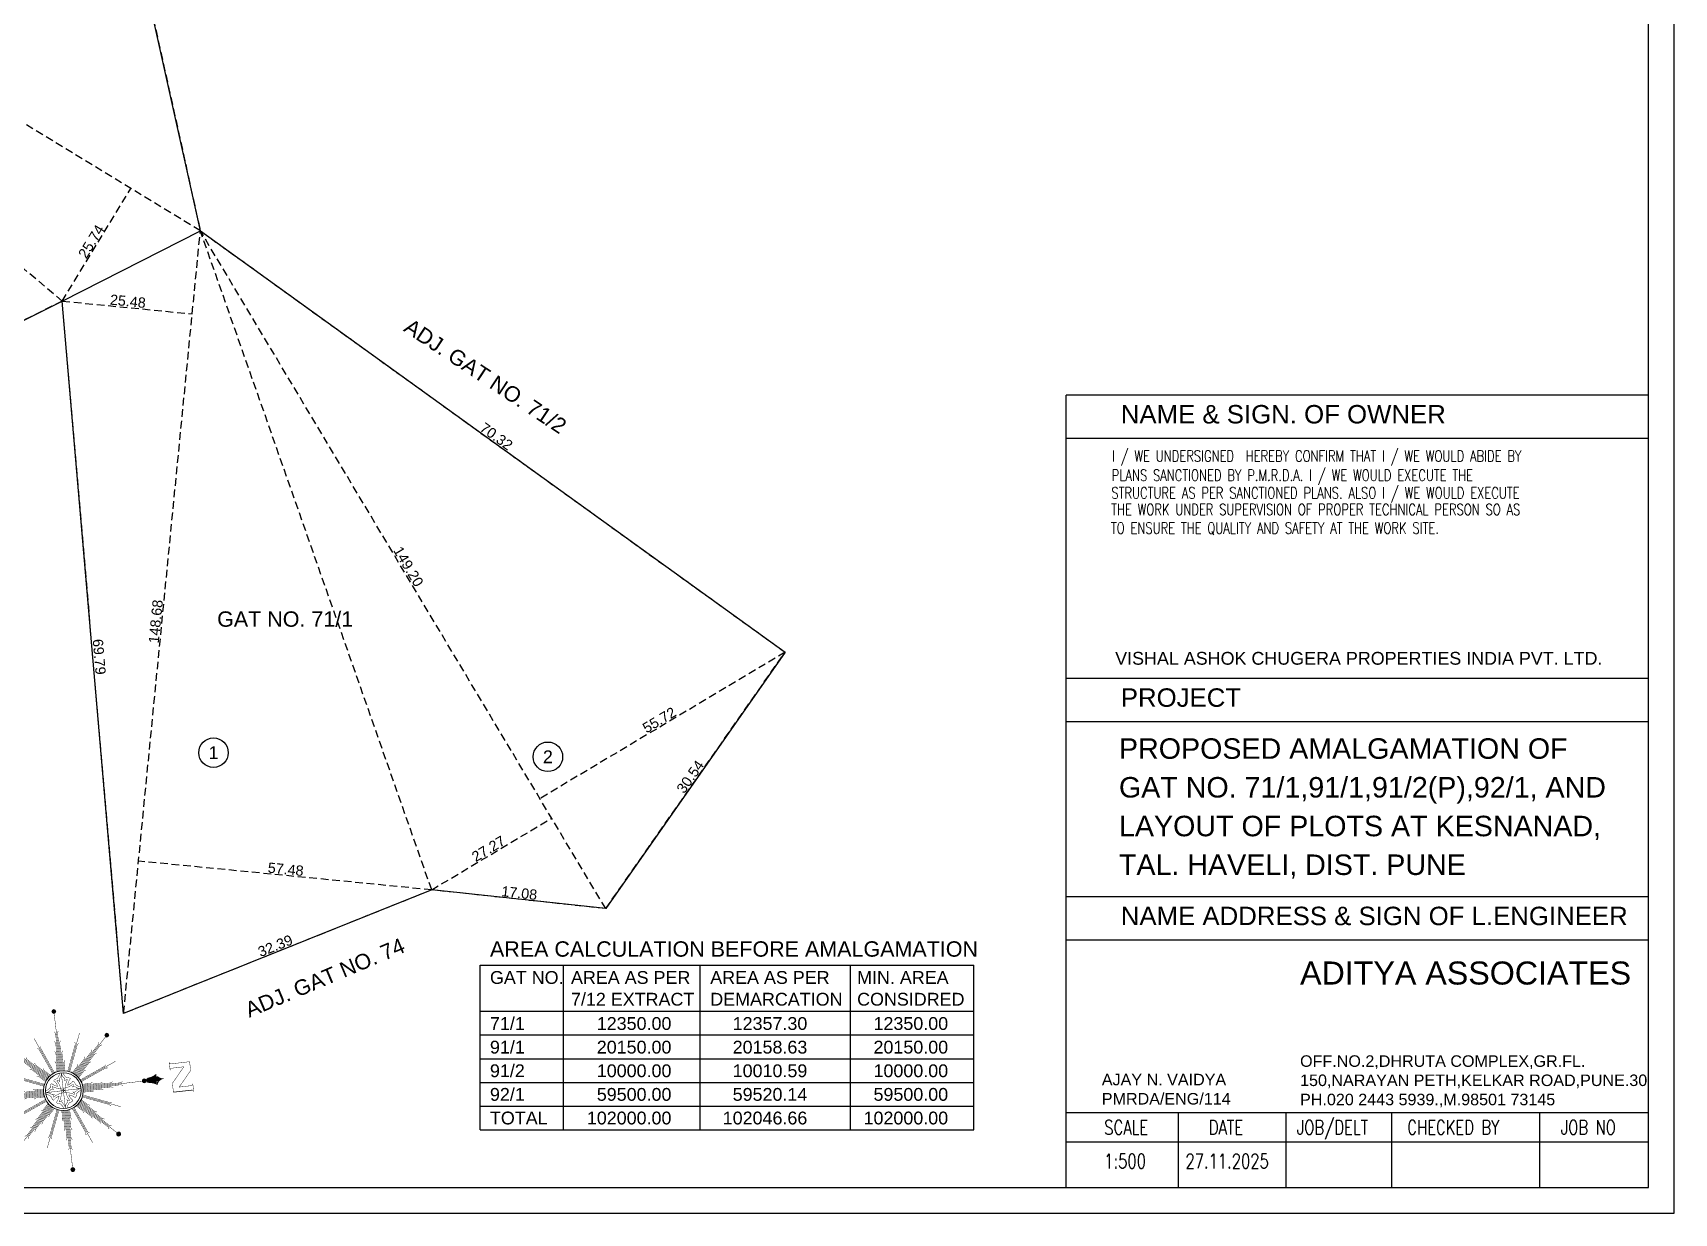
# Model space of a CAD drawing. Header units: millimetres. Extents: x 9625 to 10808, y -1607 to -1252.
# Drawn here: x 9910.2 to 10070.4, y -1607.2 to -1492 of the extents above; entities that cross this region are included whole.
import ezdxf
from ezdxf.enums import TextEntityAlignment as Align

# ---------------------------------------------------------------- set-up
doc = ezdxf.new("R2010")
doc.units = ezdxf.units.MM
doc.header["$LTSCALE"] = 3
doc.header["$MEASUREMENT"] = 0
doc.header["$PDMODE"] = 35
doc.header["$PDSIZE"] = 1
doc.linetypes.add('HIDDEN', pattern=[0.375, 0.25, -0.125])
doc.layers.get('Defpoints').update_dxf_attribs({"linetype": 'HIDDEN'})
for name, color, linetype in [('2MM', 2, 'Continuous'), ('DIM', 8, 'HIDDEN'), ('Text', 3, 'Continuous'), ('TEXT-1', 3, 'Continuous'), ('WALL', 6, 'Continuous')]:
    doc.layers.add(name, color=color, linetype=linetype)
doc.layers.add('North', color=7, linetype='Continuous', lineweight=18)
doc.styles.add('ARIAL', font='arial.ttf')
doc.styles.add('ROMANS', font='romans__.ttf', dxfattribs={"width": 0.75})
doc.styles.get("Standard").update_dxf_attribs({"font": 'arial.ttf'})
doc.dimstyles.new('ISO-25', dxfattribs={"dimtxt": 1, "dimasz": 1, "dimexe": 0, "dimexo": 0, "dimgap": 0.1, "dimtad": 1, "dimzin": 0, "dimdsep": 46, "dimtxsty": 'Standard', "dimblk": 'NONE', "dimcen": 2.5, "dimse1": 1, "dimse2": 1, "dimclrd": 256, "dimclre": 256, "dimclrt": 3, "dimadec": 0, "dimazin": 0, "dimtfac": 1, "dimtmove": 0, "dimatfit": 3, "dimfxl": 1, "dimarcsym": 0})

# ---------------------------------------------------------------- blocks, each defined once
blk = doc.blocks.new('A$C299C5A19')
at = {"layer": 'North', "ltscale": 10}
blk.add_hatch(color=7, dxfattribs=at).paths.add_polyline_path([(2.545, 5.93, -0.301391), (2.649, 5.888, -0.350825), (2.657, 6.004, 0.189261), (2.726, 6.179), (2.726, 5.58, 0.001053), (2.726, 5.58, -0.396433), (2.642, 5.659, 0.143428)])
h = blk.add_hatch(color=7, dxfattribs=at)
edge = h.paths.add_edge_path()
edge.add_ellipse((2.982, 6.179), major_axis=(0, 0.256), ratio=1, start_angle=89.9999, end_angle=132.8683)
edge.add_ellipse((2.726, 5.941), major_axis=(0, 0.0933), ratio=1, start_angle=235.5399, end_angle=312.8682, ccw=False)
edge.add_ellipse((2.886, 5.831), major_axis=(0, 0.101), ratio=1, start_angle=348.4505, end_angle=415.5396, ccw=False)
edge.add_ellipse((3.321, 5.629), major_axis=(0, 0.513), ratio=1, start_angle=414.036, end_angle=446.6846)
edge.add_ellipse((2.726, 5.663), major_axis=(0, 0.0837), ratio=1, start_angle=179.9999, end_angle=266.6843, ccw=False)
edge.add_line((2.726, 5.58), (2.726, 6.179))
h = blk.add_hatch(color=7, dxfattribs=at)
edge = h.paths.add_edge_path()
edge.add_ellipse((2.726, 5.516), major_axis=(0, 0.064), ratio=1, start_angle=0, end_angle=360, ccw=False)
h = blk.add_hatch(color=7, dxfattribs=at)
edge = h.paths.add_edge_path()
edge.add_ellipse((1.062, 4.453), major_axis=(0, 0.064), ratio=1, start_angle=0, end_angle=360, ccw=False)
h = blk.add_hatch(color=7, dxfattribs=at)
edge = h.paths.add_edge_path()
edge.add_ellipse((4.389, 4.453), major_axis=(0, 0.064), ratio=1, start_angle=0, end_angle=360, ccw=False)
h = blk.add_hatch(color=7, dxfattribs=at)
edge = h.paths.add_edge_path()
edge.add_ellipse((0.064, 2.79), major_axis=(0, 0.064), ratio=1, start_angle=0, end_angle=360, ccw=False)
h = blk.add_hatch(color=7, dxfattribs=at)
edge = h.paths.add_edge_path()
edge.add_ellipse((5.388, 2.79), major_axis=(0, 0.064), ratio=1, start_angle=0, end_angle=360, ccw=False)
h = blk.add_hatch(color=7, dxfattribs=at)
edge = h.paths.add_edge_path()
edge.add_ellipse((1.017, 1.081), major_axis=(0, 0.064), ratio=1, start_angle=0, end_angle=360, ccw=False)
h = blk.add_hatch(color=7, dxfattribs=at)
edge = h.paths.add_edge_path()
edge.add_ellipse((4.389, 1.126), major_axis=(0, 0.064), ratio=1, start_angle=0, end_angle=360, ccw=False)
h = blk.add_hatch(color=7, dxfattribs=at)
edge = h.paths.add_edge_path()
edge.add_ellipse((2.726, 0.064), major_axis=(0, 0.064), ratio=1, start_angle=0, end_angle=360, ccw=False)
at = {"layer": 'North', "color": 7, "ltscale": 10, "extrusion": (0, 0, -1)}
blk.add_line((3.216, 6.434, 4.941), (3.216, 7.045, 4.941), dxfattribs=at)
at = {"layer": 'North', "color": 7, "ltscale": 10, "const_width": 0.0132, "elevation": 4.941}
blk.add_lwpolyline([(2.566, 7.091), (2.268, 7.091), (2.268, 6.476, -0.414214), (2.205, 6.412), (2.478, 6.412, -0.414214), (2.414, 6.476), (2.414, 6.882), (2.918, 6.434), (3.216, 6.434), (3.216, 7.045, -0.414214), (3.279, 7.109), (3.006, 7.109, -0.414214), (3.07, 7.045), (3.07, 6.644)], format="xyb", close=True, dxfattribs=at)
at = {"layer": 'North', "color": 7, "ltscale": 10, "extrusion": (0, 0, -1), "const_width": 0.0133, "elevation": -4.941}
for points in [[(-2.726, 6.179, 0.189261), (-2.657, 6.004, -0.350824), (-2.649, 5.888, -0.30139), (-2.545, 5.93, 0.143428), (-2.642, 5.659, -0.397364), (-2.726, 5.58), (-2.726, 6.179)], [(-2.726, 6.179, -0.189261), (-2.794, 6.004, 0.350824), (-2.803, 5.888, 0.30139), (-2.906, 5.93, -0.143428), (-2.809, 5.659, 0.397364), (-2.726, 5.58), (-2.726, 6.179)], [(-2.131, 2.856, -0.189261), (-2.256, 2.907, 0.095749), (-2.307, 2.939, 0.223065), (-2.359, 3.072, -0.135715), (-2.565, 2.953, -0.13637), (-2.443, 3.155, 0.225953), (-2.577, 3.208, 0.095749), (-2.609, 3.26, -0.18926), (-2.659, 3.385)], [(-2.726, 3.389, 0.189261), (-2.657, 3.215, -0.350824), (-2.649, 3.098, -0.30139), (-2.545, 3.14, 0.143428), (-2.642, 2.869, -0.397364), (-2.726, 2.79), (-2.726, 3.389)], [(-2.726, 3.389, -0.189261), (-2.794, 3.215, 0.350824), (-2.803, 3.098, 0.30139), (-2.906, 3.14, -0.143428), (-2.809, 2.869, 0.397364), (-2.726, 2.79), (-2.726, 3.389)], [(-2.792, 3.385, -0.189261), (-2.843, 3.26, 0.095749), (-2.875, 3.208, 0.223065), (-3.008, 3.156, -0.135715), (-2.889, 2.95, -0.13637), (-3.091, 3.073, 0.225953), (-3.144, 2.939, 0.095749), (-3.196, 2.907, -0.18926), (-3.321, 2.856)], [(-2.127, 2.79, -0.189261), (-2.301, 2.858, 0.350824), (-2.417, 2.867, 0.30139), (-2.376, 2.97, -0.143428), (-2.647, 2.873, 0.397364), (-2.726, 2.79), (-2.127, 2.79)], [(-2.127, 2.79, 0.189261), (-2.301, 2.721, -0.350824), (-2.417, 2.713, -0.30139), (-2.376, 2.609, 0.143428), (-2.647, 2.706, -0.397364), (-2.726, 2.79), (-2.127, 2.79)], [(-2.726, 2.191, -0.189261), (-2.657, 2.365, 0.350824), (-2.649, 2.481, 0.30139), (-2.545, 2.44, -0.143428), (-2.642, 2.711, 0.397364), (-2.726, 2.79), (-2.726, 2.191)], [(-3.325, 2.79, 0.189261), (-3.151, 2.858, -0.350824), (-3.034, 2.867, -0.30139), (-3.076, 2.97, 0.143428), (-2.805, 2.873, -0.397364), (-2.726, 2.79), (-3.325, 2.79)], [(-3.325, 2.79, -0.189261), (-3.151, 2.721, 0.350824), (-3.034, 2.713, 0.30139), (-3.076, 2.609, -0.143428), (-2.805, 2.706, 0.397364), (-2.726, 2.79), (-3.325, 2.79)], [(-2.726, 2.191, 0.189261), (-2.794, 2.365, -0.350824), (-2.803, 2.481, -0.30139), (-2.906, 2.44, 0.143428), (-2.809, 2.711, -0.397364), (-2.726, 2.79), (-2.726, 2.191)], [(-2.659, 2.195, -0.189261), (-2.609, 2.32, 0.095749), (-2.577, 2.371, 0.223065), (-2.444, 2.423, -0.135715), (-2.563, 2.629, -0.13637), (-2.361, 2.507, 0.225953), (-2.307, 2.641, 0.095749), (-2.256, 2.673, -0.18926), (-2.131, 2.723)], [(-3.321, 2.723, -0.189261), (-3.196, 2.673, 0.095749), (-3.144, 2.641, 0.223065), (-3.092, 2.508, -0.135715), (-2.886, 2.627, -0.13637), (-3.009, 2.425, 0.225953), (-2.875, 2.371, 0.095749), (-2.843, 2.32, -0.18926), (-2.792, 2.195)]]:
    blk.add_lwpolyline(points, format="xyb", dxfattribs=at)
for points in [[(-2.726, 3.455), (-2.726, 5.452)], [(-2.255, 3.26), (-1.062, 4.453)], [(-2.471, 3.405), (-1.962, 4.634)], [(-2.659, 3.452), (-2.659, 4.387), (-2.626, 4.453)], [(-2.693, 3.454), (-2.693, 4.72), (-2.659, 4.786)], [(-2.759, 3.454), (-2.759, 4.72), (-2.792, 4.786)], [(-2.792, 3.452), (-2.792, 4.387), (-2.826, 4.453)], [(-2.981, 3.405), (-3.49, 4.634)], [(-3.196, 3.26), (-4.389, 4.453)], [(-2.232, 3.236), (-1.338, 4.131), (-1.267, 4.154)], [(-2.279, 3.283), (-1.385, 4.178), (-1.361, 4.249)], [(-2.211, 3.211), (-1.549, 3.872), (-1.479, 3.896)], [(-2.305, 3.305), (-1.644, 3.966), (-1.62, 4.037)], [(-2.441, 3.391), (-2.084, 4.253), (-2.028, 4.301)], [(-2.502, 3.417), (-2.145, 4.278), (-2.151, 4.352)], [(-2.626, 3.448), (-2.626, 4.054), (-2.593, 4.121)], [(-2.826, 3.448), (-2.826, 4.054), (-2.859, 4.121)], [(-2.949, 3.417), (-3.306, 4.278), (-3.301, 4.352)], [(-3.011, 3.391), (-3.368, 4.253), (-3.424, 4.301)], [(-3.147, 3.305), (-3.808, 3.966), (-3.832, 4.037)], [(-3.172, 3.283), (-4.067, 4.178), (-4.09, 4.249)], [(-3.219, 3.236), (-4.114, 4.131), (-4.185, 4.154)], [(-3.241, 3.211), (-3.902, 3.872), (-3.973, 3.896)], [(-2.111, 3.044), (-0.881, 3.554)], [(-2.099, 3.013), (-1.238, 3.37), (-1.163, 3.365)], [(-2.125, 3.075), (-1.263, 3.432), (-1.214, 3.488)], [(-2.19, 3.184), (-1.761, 3.613), (-1.691, 3.637)], [(-2.331, 3.326), (-1.902, 3.754), (-1.879, 3.825)], [(-2.171, 3.157), (-1.973, 3.355), (-1.902, 3.378)], [(-2.359, 3.345), (-2.161, 3.543), (-2.138, 3.613)], [(-2.593, 3.442), (-2.593, 3.721), (-2.559, 3.788)], [(-2.859, 3.442), (-2.859, 3.721), (-2.892, 3.788)], [(-3.093, 3.345), (-3.291, 3.543), (-3.314, 3.613)], [(-3.12, 3.326), (-3.549, 3.754), (-3.573, 3.825)], [(-3.262, 3.184), (-3.69, 3.613), (-3.761, 3.637)], [(-3.281, 3.157), (-3.479, 3.355), (-3.549, 3.378)], [(-3.327, 3.075), (-4.189, 3.432), (-4.237, 3.488)], [(-3.341, 3.044), (-4.57, 3.554)], [(-3.353, 3.013), (-4.214, 3.37), (-4.288, 3.365)], [(-2.06, 2.79), (-0.064, 2.79)], [(-2.061, 2.823), (-0.796, 2.823), (-0.729, 2.856)], [(-2.061, 2.757), (-0.796, 2.757), (-0.729, 2.723)], [(-2.064, 2.856), (-1.129, 2.856), (-1.062, 2.89)], [(-2.068, 2.89), (-1.461, 2.89), (-1.395, 2.923)], [(-2.074, 2.923), (-1.794, 2.923), (-1.728, 2.956)], [(-3.378, 2.923), (-3.657, 2.923), (-3.724, 2.956)], [(-3.384, 2.89), (-3.99, 2.89), (-4.057, 2.923)], [(-3.388, 2.856), (-4.323, 2.856), (-4.389, 2.89)], [(-3.39, 2.823), (-4.656, 2.823), (-4.722, 2.856)], [(-3.39, 2.757), (-4.656, 2.757), (-4.722, 2.723)], [(-3.391, 2.79), (-5.388, 2.79)], [(-2.111, 2.535), (-0.881, 2.026)], [(-2.255, 2.319), (-1.062, 1.126)], [(-2.064, 2.723), (-1.129, 2.723), (-1.062, 2.69)], [(-2.099, 2.566), (-1.238, 2.209), (-1.163, 2.215)], [(-2.125, 2.505), (-1.263, 2.148), (-1.214, 2.092)], [(-2.232, 2.343), (-1.338, 1.449), (-1.267, 1.425)], [(-2.279, 2.296), (-1.385, 1.402), (-1.361, 1.331)], [(-2.068, 2.69), (-1.461, 2.69), (-1.395, 2.657)], [(-2.211, 2.369), (-1.549, 1.708), (-1.479, 1.684)], [(-2.305, 2.275), (-1.644, 1.613), (-1.62, 1.543)], [(-2.19, 2.395), (-1.761, 1.966), (-1.691, 1.943)], [(-2.074, 2.657), (-1.794, 2.657), (-1.728, 2.623)], [(-2.331, 2.254), (-1.902, 1.825), (-1.879, 1.755)], [(-2.171, 2.423), (-1.973, 2.225), (-1.902, 2.202)], [(-2.359, 2.235), (-2.161, 2.037), (-2.138, 1.966)], [(-3.093, 2.235), (-3.291, 2.037), (-3.314, 1.966)], [(-3.12, 2.254), (-3.549, 1.825), (-3.573, 1.755)], [(-3.147, 2.275), (-3.808, 1.613), (-3.832, 1.543)], [(-3.172, 2.296), (-4.067, 1.402), (-4.09, 1.331)], [(-3.196, 2.319), (-4.389, 1.126)], [(-3.219, 2.343), (-4.114, 1.449), (-4.185, 1.425)], [(-3.241, 2.369), (-3.902, 1.708), (-3.973, 1.684)], [(-3.262, 2.395), (-3.69, 1.966), (-3.761, 1.943)], [(-3.281, 2.423), (-3.479, 2.225), (-3.549, 2.202)], [(-3.327, 2.505), (-4.189, 2.148), (-4.237, 2.092)], [(-3.341, 2.535), (-4.57, 2.026)], [(-3.353, 2.566), (-4.214, 2.209), (-4.288, 2.215)], [(-3.378, 2.657), (-3.657, 2.657), (-3.724, 2.623)], [(-3.384, 2.69), (-3.99, 2.69), (-4.057, 2.657)], [(-3.388, 2.723), (-4.323, 2.723), (-4.389, 2.69)], [(-2.471, 2.175), (-1.962, 0.945)], [(-2.441, 2.189), (-2.084, 1.327), (-2.028, 1.278)], [(-2.502, 2.163), (-2.145, 1.302), (-2.151, 1.227)], [(-2.593, 2.138), (-2.593, 1.858), (-2.559, 1.792)], [(-2.626, 2.132), (-2.626, 1.525), (-2.593, 1.459)], [(-2.659, 2.128), (-2.659, 1.193), (-2.626, 1.126)], [(-2.693, 2.125), (-2.693, 0.86), (-2.659, 0.793)], [(-2.726, 2.124), (-2.726, 0.128)], [(-2.759, 2.125), (-2.759, 0.86), (-2.792, 0.793)], [(-2.792, 2.128), (-2.792, 1.193), (-2.826, 1.126)], [(-2.826, 2.132), (-2.826, 1.525), (-2.859, 1.459)], [(-2.859, 2.138), (-2.859, 1.858), (-2.892, 1.792)], [(-2.949, 2.163), (-3.306, 1.302), (-3.301, 1.227)], [(-2.981, 2.175), (-3.49, 0.945)], [(-3.011, 2.189), (-3.368, 1.327), (-3.424, 1.278)]]:
    blk.add_lwpolyline(points, dxfattribs=at)
at = {"layer": 'North', "color": 7, "ltscale": 10, "extrusion": (0, 0, -1)}
for centre, radius in [((-2.726, 5.516, -4.941), 0.064), ((-1.062, 4.453, -4.941), 0.064), ((-4.389, 4.453, -4.941), 0.064), ((-2.726, 2.79, -4.941), 0.665), ((-2.726, 2.79, -4.941), 0.599), ((-0.064, 2.79, -4.941), 0.064), ((-5.388, 2.79, -4.941), 0.064), ((-1.017, 1.081, -4.941), 0.064), ((-4.389, 1.126, -4.941), 0.064), ((-2.726, 0.064, -4.941), 0.064)]:
    blk.add_circle(centre, radius, dxfattribs=at)
blk = doc.blocks.new('*D1792')
at = {"layer": 'Defpoints', "color": 0}
for p in [(9913.12, -1518.2), (9896.26, -1526.61), (9896.26, -1526.61)]:
    blk.add_point(p, dxfattribs=at)
at = {"layer": 'DIM', "lineweight": -2}
blk.add_line((9913.12, -1518.2), (9896.26, -1526.61), dxfattribs=at)
at = {"layer": 'DIM', "color": 3, "insert": (9904.42, -1521.86), "char_height": 1, "attachment_point": 5, "rotation": 26.5134}
blk.add_mtext('18.84', dxfattribs=at)
blk = doc.blocks.new('_None')
blk = doc.blocks.new('*D1791')
at = {"layer": 'Defpoints', "color": 0}
for p in [(9913.12, -1518.2), (9913.12, -1518.2), (9919.1, -1587.73)]:
    blk.add_point(p, dxfattribs=at)
at = {"layer": 'DIM', "lineweight": -2}
blk.add_line((9919.1, -1587.73), (9913.12, -1518.2), dxfattribs=at)
at = {"layer": 'DIM', "color": 3, "insert": (9916.72, -1552.92), "char_height": 1, "attachment_point": 5, "rotation": 274.9166}
blk.add_mtext('69.79', dxfattribs=at)
blk = doc.blocks.new('*D1790')
at = {"layer": 'Defpoints', "color": 0}
for p in [(9949.16, -1575.67), (9919.1, -1587.73), (9919.1, -1587.73)]:
    blk.add_point(p, dxfattribs=at)
at = {"layer": 'DIM', "lineweight": -2}
blk.add_line((9949.16, -1575.67), (9919.1, -1587.73), dxfattribs=at)
at = {"layer": 'DIM', "color": 3, "insert": (9933.9, -1581.13), "char_height": 1, "attachment_point": 5, "rotation": 21.865}
blk.add_mtext('32.39', dxfattribs=at)
blk = doc.blocks.new('*D1789')
at = {"layer": 'Defpoints', "color": 0}
for p in [(9949.16, -1575.67), (9949.16, -1575.67), (9966.14, -1577.5)]:
    blk.add_point(p, dxfattribs=at)
at = {"layer": 'DIM', "lineweight": -2}
blk.add_line((9966.14, -1577.5), (9949.16, -1575.67), dxfattribs=at)
at = {"layer": 'DIM', "color": 3, "insert": (9957.71, -1575.98), "char_height": 1, "attachment_point": 5, "rotation": 353.8484}
blk.add_mtext('17.08', dxfattribs=at)
blk = doc.blocks.new('*D1788')
at = {"layer": 'Defpoints', "color": 0}
for p in [(9983.64, -1552.47), (9983.64, -1552.47), (9966.14, -1577.5)]:
    blk.add_point(p, dxfattribs=at)
at = {"layer": 'DIM', "lineweight": -2}
blk.add_line((9966.14, -1577.5), (9983.64, -1552.47), dxfattribs=at)
at = {"layer": 'DIM', "color": 3, "insert": (9974.39, -1564.63), "char_height": 1, "attachment_point": 5, "rotation": 55.0463}
blk.add_mtext('30.54', dxfattribs=at)
blk = doc.blocks.new('*D1787')
at = {"layer": 'Defpoints', "color": 0}
for p in [(9926.59, -1511.34), (9983.64, -1552.47), (9983.64, -1552.47)]:
    blk.add_point(p, dxfattribs=at)
at = {"layer": 'DIM', "lineweight": -2}
blk.add_line((9926.59, -1511.34), (9983.64, -1552.47), dxfattribs=at)
at = {"layer": 'DIM', "color": 3, "insert": (9955.47, -1531.41), "char_height": 1, "attachment_point": 5, "rotation": 324.2116}
blk.add_mtext('70.32', dxfattribs=at)
blk = doc.blocks.new('*D1786')
at = {"layer": 'Defpoints', "color": 0}
for p in [(9913.22, -1451.06), (9926.59, -1511.34), (9926.59, -1511.34)]:
    blk.add_point(p, dxfattribs=at)
at = {"layer": 'DIM', "lineweight": -2}
blk.add_line((9913.22, -1451.06), (9926.59, -1511.34), dxfattribs=at)
at = {"layer": 'DIM', "color": 3, "insert": (9920.5, -1481.07), "char_height": 1, "attachment_point": 5, "rotation": 282.5117}
blk.add_mtext('61.75', dxfattribs=at)
blk = doc.blocks.new('*D512')
at = {"layer": 'Defpoints', "color": 0}
for p in [(9920.56, -1572.86), (9920.56, -1572.86), (9949.16, -1575.67)]:
    blk.add_point(p, dxfattribs=at)
at = {"layer": 'DIM', "lineweight": -2}
blk.add_line((9949.16, -1575.67), (9920.56, -1572.86), dxfattribs=at)
at = {"layer": 'DIM', "color": 3, "insert": (9934.92, -1573.66), "char_height": 1, "attachment_point": 5, "rotation": 354.3968}
blk.add_mtext('57.48', dxfattribs=at)
blk = doc.blocks.new('*D511')
at = {"layer": 'Defpoints', "color": 0}
for p in [(9913.12, -1518.2), (9925.8, -1519.45), (9925.8, -1519.45)]:
    blk.add_point(p, dxfattribs=at)
at = {"layer": 'DIM', "lineweight": -2}
blk.add_line((9913.12, -1518.2), (9925.8, -1519.45), dxfattribs=at)
at = {"layer": 'DIM', "color": 3, "insert": (9919.52, -1518.22), "char_height": 1, "attachment_point": 5, "rotation": 354.3968}
blk.add_mtext('25.48', dxfattribs=at)
blk = doc.blocks.new('*D510')
at = {"layer": 'Defpoints', "color": 0}
for p in [(9926.59, -1511.34), (9926.59, -1511.34), (9919.1, -1587.73)]:
    blk.add_point(p, dxfattribs=at)
at = {"layer": 'DIM', "lineweight": -2}
blk.add_line((9919.1, -1587.73), (9926.59, -1511.34), dxfattribs=at)
at = {"layer": 'DIM', "color": 3, "insert": (9922.24, -1549.48), "char_height": 1, "attachment_point": 5, "rotation": 84.3968}
blk.add_mtext('148.68', dxfattribs=at)
blk = doc.blocks.new('*D509')
at = {"layer": 'Defpoints', "color": 0}
for p in [(9960.86, -1568.67), (9960.86, -1568.67), (9949.16, -1575.67)]:
    blk.add_point(p, dxfattribs=at)
at = {"layer": 'DIM', "lineweight": -2}
blk.add_line((9949.16, -1575.67), (9960.86, -1568.67), dxfattribs=at)
at = {"layer": 'DIM', "color": 3, "insert": (9954.7, -1571.65), "char_height": 1, "attachment_point": 5, "rotation": 30.8709}
blk.add_mtext('27.27', dxfattribs=at)
blk = doc.blocks.new('*D508')
at = {"layer": 'Defpoints', "color": 0}
for p in [(9983.64, -1552.47), (9959.72, -1566.76), (9959.72, -1566.76)]:
    blk.add_point(p, dxfattribs=at)
at = {"layer": 'DIM', "lineweight": -2}
blk.add_line((9983.64, -1552.47), (9959.72, -1566.76), dxfattribs=at)
at = {"layer": 'DIM', "color": 3, "insert": (9971.37, -1559.09), "char_height": 1, "attachment_point": 5, "rotation": 30.8709}
blk.add_mtext('55.72', dxfattribs=at)
blk = doc.blocks.new('*D507')
at = {"layer": 'Defpoints', "color": 0}
for p in [(9926.59, -1511.34), (9926.59, -1511.34), (9966.14, -1577.5)]:
    blk.add_point(p, dxfattribs=at)
at = {"layer": 'DIM', "lineweight": -2}
blk.add_line((9966.14, -1577.5), (9926.59, -1511.34), dxfattribs=at)
at = {"layer": 'DIM', "color": 3, "insert": (9946.89, -1544.11), "char_height": 1, "attachment_point": 5, "rotation": 300.8709}
blk.add_mtext('149.20', dxfattribs=at)
blk = doc.blocks.new('*D505')
at = {"layer": 'Defpoints', "color": 0}
for p in [(9919.82, -1507.21), (9919.82, -1507.21), (9913.12, -1518.2)]:
    blk.add_point(p, dxfattribs=at)
at = {"layer": 'DIM', "lineweight": -2}
blk.add_line((9913.12, -1518.2), (9919.82, -1507.21), dxfattribs=at)
at = {"layer": 'DIM', "color": 3, "insert": (9915.95, -1512.39), "char_height": 1, "attachment_point": 5, "rotation": 58.6336}
blk.add_mtext('25.74', dxfattribs=at)
blk = doc.blocks.new('*D504')
at = {"layer": 'Defpoints', "color": 0}
for p in [(9847.55, -1463.16), (9847.55, -1463.16), (9926.59, -1511.34)]:
    blk.add_point(p, dxfattribs=at)
at = {"layer": 'DIM', "lineweight": -2}
blk.add_line((9926.59, -1511.34), (9847.55, -1463.16), dxfattribs=at)
at = {"layer": 'DIM', "color": 3, "insert": (9887.39, -1486.73), "char_height": 1, "attachment_point": 5, "rotation": 328.6336}
blk.add_mtext('185.14', dxfattribs=at)
blk = doc.blocks.new('*D502')
at = {"layer": 'Defpoints', "color": 0}
for p in [(9847.55, -1463.16), (9847.55, -1463.16), (9913.12, -1518.2)]:
    blk.add_point(p, dxfattribs=at)
at = {"layer": 'DIM', "lineweight": -2}
blk.add_line((9913.12, -1518.2), (9847.55, -1463.16), dxfattribs=at)
at = {"layer": 'DIM', "color": 3, "insert": (9880.72, -1490.22), "char_height": 1, "attachment_point": 5, "rotation": 319.9868}
blk.add_mtext('171.22', dxfattribs=at)

msp = doc.modelspace()

# ---------------------------------------------------------------- linework, layer by layer
at = {"layer": '2MM'}
for p, q in [((9953.8928, -1599.0962), (9953.8928, -1583.0122)), ((9953.8928, -1583.0122), (10002.058, -1583.0122)), ((9962.032, -1599.0962), (9962.032, -1583.0122)), ((9975.3624, -1599.0962), (9975.3624, -1583.0122)), ((9990.0079, -1599.0962), (9990.0079, -1583.0122)), ((10002.058, -1599.0962), (10002.058, -1583.0122)), ((9953.8928, -1587.5157), (10002.058, -1587.5157)), ((9953.8928, -1589.8318), (10002.058, -1589.8318)), ((9953.8928, -1592.1479), (10002.058, -1592.1479)), ((9953.8928, -1594.464), (10002.058, -1594.464)), ((9953.8928, -1596.7801), (10002.058, -1596.7801)), ((9953.8928, -1599.0962), (10002.058, -1599.0962))]:
    msp.add_line(p, q, dxfattribs=at)
at = {"layer": 'DIM'}
msp.add_line((9949.1585, -1575.6693), (9926.5932, -1511.3445), dxfattribs=at)
at = {"layer": 'Text'}
for p, q in [((10067.886, -1527.3943), (10011.0678, -1527.3943)), ((10011.0678, -1604.725), (10011.0678, -1527.3943)), ((10067.886, -1527.3943), (10017.886, -1527.3943)), ((10067.886, -1527.3943), (10017.886, -1527.3943)), ((10067.886, -1531.6113), (10011.0678, -1531.6113)), ((10067.886, -1555.0509), (10011.0678, -1555.0509)), ((10067.886, -1559.2679), (10011.0678, -1559.2679)), ((10067.886, -1576.3629), (10011.0678, -1576.3629)), ((10067.886, -1580.5799), (10011.0678, -1580.5799)), ((10067.886, -1597.4359), (10011.0678, -1597.4359)), ((10022.0063, -1597.4359), (10022.0063, -1604.725)), ((10032.5049, -1597.4359), (10032.5049, -1604.725)), ((10042.8052, -1597.4359), (10042.8052, -1604.725)), ((10057.2459, -1597.4359), (10057.2459, -1604.725)), ((10067.886, -1600.2785), (10011.0678, -1600.2785))]:
    msp.add_line(p, q, dxfattribs=at)
at = {"layer": 'Text', "linetype": 'Continuous'}
for centre in [(9927.8697, -1562.2834), (9960.4992, -1562.6779)]:
    msp.add_circle(centre, 1.4393, dxfattribs=at)
at = {"layer": 'WALL', "color": 8}
msp.add_lwpolyline([(9625.386, -1607.225), (10070.386, -1607.225), (10070.386, -1312.225), (9625.386, -1312.225)], close=True, dxfattribs=at)
at = {"layer": 'WALL'}
for points in [[(9629.386, -1604.725), (10067.886, -1604.725), (10067.886, -1314.725), (9629.386, -1314.725)], [(9926.5932, -1511.3445), (9913.2156, -1451.0605), (9847.5514, -1463.1608), (9799.8776, -1471.8406), (9772.9516, -1476.7016), (9770.7453, -1475.9649), (9765.4936, -1497.4429), (9748.8156, -1496.068), (9739.7053, -1519.3538), (9729.7595, -1545.2207), (9706.8129, -1581.7854), (9755.8556, -1568.4436), (9833.2734, -1549.4299), (9881.1095, -1532.9294), (9896.2595, -1526.6138), (9913.118, -1518.2035)], [(9926.5932, -1511.3445), (9983.6374, -1552.4685), (9966.1405, -1577.4996), (9949.1585, -1575.6693), (9919.099, -1587.7317), (9913.118, -1518.2035)]]:
    msp.add_lwpolyline(points, close=True, dxfattribs=at)

# ---------------------------------------------------------------- block references
at = {"layer": 'North', "xscale": 2.921268938186217, "yscale": 2.921268938186217, "zscale": 2.921268938186217, "rotation": 276.8369581476623}
msp.add_blockref('A$C299C5A19', (9904.1832, -1588.3238, -14.4346), dxfattribs=at)

# ---------------------------------------------------------------- texts
at = {"layer": 'Text', "color": 6}
for s, height, p in [('NAME & SIGN. OF OWNER', 1.8, (10016.3955, -1530.1437)), ('PROJECT', 1.8, (10016.3955, -1557.8002)), ('PROPOSED AMALGAMATION OF ', 2, (10016.2153, -1562.8758)), ('GAT NO. 71/1,91/1,91/2(P),92/1, AND', 2, (10016.2153, -1566.6558)), ('LAYOUT OF PLOTS AT KESNANAD,', 2, (10016.2153, -1570.4357)), ('TAL. HAVELI, DIST. PUNE', 2, (10016.2153, -1574.2156)), ('NAME ADDRESS & SIGN OF L.ENGINEER', 1.8, (10016.3955, -1579.1122)), ('ADITYA ASSOCIATES', 2.249053, (10033.8874, -1584.9083, 1110.65))]:
    msp.add_text(s, height=height, dxfattribs=at).set_placement(p)
at = {"layer": 'Text', "style": 'ROMANS', "width": 0.75}
for s, height, p in [('I / WE UNDERSIGNED  HEREBY CONFIRM THAT I / WE WOULD ABIDE BY ', 1.1, (10015.5321, -1533.872)), ('PLANS SANCTIONED BY P.M.R.D.A. I / WE WOULD EXECUTE THE ', 1.1, (10015.5077, -1535.754)), ('STRUCTURE AS PER SANCTIONED PLANS. ALSO I / WE WOULD EXECUTE ', 1.1, (10015.4834, -1537.4786)), ('THE WORK UNDER SUPERVISION OF PROPER TECHNICAL PERSON SO AS ', 1.1, (10015.459, -1539.0959)), ('TO ENSURE THE QUALITY AND SAFETY AT THE WORK SITE.', 1.1, (10015.4347, -1540.9031)), ('SCALE', 1.40566, (10014.779, -1599.5538)), ('DATE', 1.40566, (10024.9808, -1599.5538)), ('JOB/DELT', 1.40566, (10033.5662, -1599.5538)), ('CHECKED BY', 1.40566, (10044.3473, -1599.5538)), ('JOB NO', 1.40566, (10059.3222, -1599.5538)), ('1:500', 1.40566, (10014.779, -1602.8482)), ('27.11.2025', 1.40566, (10022.7042, -1602.8482))]:
    msp.add_text(s, height=height, dxfattribs=at).set_placement(p)
at = {"layer": 'Text'}
msp.add_text('VISHAL ASHOK CHUGERA PROPERTIES INDIA PVT. LTD. ', height=1.25, dxfattribs=at).set_placement((10015.8468, -1553.6922))
at = {"layer": 'Text', "linetype": 'Continuous', "char_height": 1.25, "attachment_point": 5, "style": 'ARIAL'}
for s, insert in [('\\A1;1', (9927.8697, -1562.2834)), ('\\A1;2', (9960.4992, -1562.6779))]:
    msp.add_mtext(s, dxfattribs=dict(at, insert=insert))
at = {"layer": 'Text', "char_height": 1.124527, "attachment_point": 1}
for s, insert in [('OFF.NO.2,DHRUTA COMPLEX,GR.FL.\\P150,NARAYAN PETH,KELKAR ROAD,PUNE.30\\PPH.020 2443 5939.,M.98501 73145', (10033.8874, -1591.8164, 1110.65)), ('AJAY N. VAIDYA\\PPMRDA/ENG/114', (10014.543, -1593.6202, 1110.65))]:
    msp.add_mtext(s, dxfattribs=dict(at, insert=insert))
at = {"layer": 'TEXT-1', "style": 'ARIAL'}
for s, rotation, p in [('ADJ. GAT NO. 71/2', 1046.45612, (9954.4074, -1525.5272)), ('GAT NO. 71/1', 360, (9934.864, -1549.2355)), ('ADJ. GAT NO. 74', 1462.891134, (9938.7355, -1584.2317))]:
    msp.add_text(s, height=1.5, rotation=rotation, dxfattribs=at).set_placement(p, align=Align.MIDDLE_CENTER)
for s, height, p in [('AREA CALCULATION BEFORE AMALGAMATION', 1.5, (9954.8441, -1582.1885)), ('GAT NO.', 1.25, (9954.8441, -1584.8442)), ('AREA AS PER', 1.25, (9962.7513, -1584.8442)), ('AREA AS PER', 1.25, (9976.3391, -1584.8442)), ('MIN. AREA', 1.25, (9990.668, -1584.8442)), ('7/12 EXTRACT', 1.25, (9962.7513, -1586.9673)), ('DEMARCATION', 1.25, (9976.3391, -1586.9673)), ('CONSIDRED', 1.25, (9990.668, -1586.9673)), ('71/1', 1.25, (9954.8441, -1589.3374)), ('91/1', 1.25, (9954.8441, -1591.6432)), ('91/2', 1.25, (9954.8441, -1593.949)), ('92/1', 1.25, (9954.8441, -1596.2548)), ('TOTAL', 1.25, (9954.8441, -1598.5606))]:
    msp.add_text(s, height=height, dxfattribs=at).set_placement(p)
for s, p in [('12350.00', (9972.5509, -1589.3374)), ('12357.30', (9985.8093, -1589.3374)), ('12350.00', (9999.5491, -1589.3374)), ('20150.00', (9972.5509, -1591.6432)), ('20158.63', (9985.8093, -1591.6432)), ('20150.00', (9999.5491, -1591.6432)), ('10000.00', (9972.5509, -1593.949)), ('10010.59', (9985.8093, -1593.949)), ('10000.00', (9999.5491, -1593.949)), ('59500.00', (9972.5509, -1596.2548)), ('59520.14', (9985.8093, -1596.2548)), ('59500.00', (9999.5491, -1596.2548)), ('102000.00', (9972.5509, -1598.5606)), ('102046.66', (9985.8093, -1598.5606)), ('102000.00', (9999.5491, -1598.5606))]:
    msp.add_text(s, height=1.25, dxfattribs=at).set_placement(p, align=Align.RIGHT)

# ---------------------------------------------------------------- dimensions: what is measured, and where the dimension line sits
at = {"layer": 'DIM'}
for p1, p2, picture, middle in [((9913.2156, -1451.0605), (9926.5932, -1511.3445), '*D1786', (9920.5005, -1481.0702)), ((9926.5932, -1511.3445), (9983.6374, -1552.4685), '*D1787', (9955.4725, -1531.4109)), ((9913.118, -1518.2035), (9896.2595, -1526.6138), '*D1792', (9904.4162, -1521.8623)), ((9919.09903, -1587.73175), (9913.11805, -1518.20346), '*D1791', (9916.71687, -1552.91527)), ((9966.1405, -1577.4996), (9983.6374, -1552.4685), '*D1788', (9974.3882, -1564.634)), ((9949.1585, -1575.6693), (9919.099, -1587.7317), '*D1790', (9933.9012, -1581.1335)), ((9966.1405, -1577.4996), (9949.1585, -1575.6693), '*D1789', (9957.7149, -1575.9774))]:
    dim = msp.add_aligned_dim(p1=p1, p2=p2, distance=0, dimstyle='ISO-25', dxfattribs=at)
    dim.commit()
    dim.dimension.update_dxf_attribs({"geometry": picture, "text_midpoint": middle})
for p1, p2, picture, middle in [((9926.5932, -1511.3445), (9847.5514, -1463.1608), '*D504', (9887.3901, -1486.7313)), ((9913.118, -1518.2035), (9847.5514, -1463.1608), '*D502', (9880.7218, -1490.221)), ((9913.118, -1518.2035), (9919.8173, -1507.2139), '*D505', (9915.9463, -1512.3909)), ((9913.118, -1518.2035), (9925.7982, -1519.4475), '*D511', (9919.5178, -1518.2178)), ((9983.6374, -1552.4685), (9959.7231, -1566.7644), '*D508', (9971.3669, -1559.0924)), ((9949.1585, -1575.6693), (9960.8634, -1568.6721), '*D509', (9954.702, -1571.6539)), ((9949.1585, -1575.6693), (9920.5577, -1572.8633), '*D512', (9934.9177, -1573.6586))]:
    dim = msp.add_aligned_dim(p1=p1, p2=p2, distance=0, dimstyle='ISO-25', override={"dimlfac": 2}, dxfattribs=at)
    dim.commit()
    dim.dimension.update_dxf_attribs({"geometry": picture, "text_midpoint": middle})
for p1, text, picture, middle in [((9919.099, -1587.7317), '148.68', '*D510', (9922.2385, -1549.4785)), ((9966.1405, -1577.4996), '149.20', '*D507', (9946.8909, -1544.1088))]:
    dim = msp.add_aligned_dim(p1=p1, p2=(9926.5932, -1511.3445), distance=0, text=text, dimstyle='ISO-25', override={"dimlfac": 2, "dimtxsty": 'Standard'}, dxfattribs=at)
    dim.commit()
    dim.dimension.update_dxf_attribs({"geometry": picture, "text_midpoint": middle})

doc.saveas('drawing.dxf')
